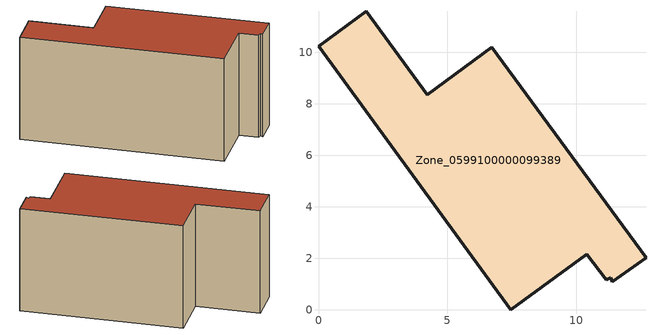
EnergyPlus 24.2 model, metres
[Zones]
Zone_0599100000099389
 floor ground (C_G): 7.47,0 0,10.23 1.86,11.59 4.22,8.35 6.73,10.18 12.71,2.03 11.41,1.09 11.35,1.25 11.17,1.16 10.42,2.16 z0
 wall outside (C_F): 4.22,8.35 1.86,11.59 0,10.23 7.47,0 10.42,2.16 11.17,1.16 11.35,1.25 11.41,1.09 12.71,2.03 6.73,10.18 4.22,8.35 z0:6.83
 roof outside (C_R): 11.35,1.25 11.41,1.09 12.71,2.03 6.73,10.18 4.22,8.35 1.86,11.59 0,10.23 7.47,0 10.42,2.16 11.17,1.16 z6.83
[BUILDING]
Pand.0599100000099389: North Axis=0; Terrain=City; Loads Convergence Tolerance Value=0.04; Temperature Convergence Tolerance Value=0.4; Solar Distribution=FullExterior; Maximum Number of Warmup Days=25; Minimum Number of Warmup Days=1
[Site:Location]
Rotterdam.The.Hague.AP_ZH_NLD Design_Conditions: Latitude=51.96; Longitude=4.45; Time Zone=1; Elevation=-4.5
[SITE:GROUNDTEMPERATURE:BUILDINGSURFACE]
18, 18, 18, 18, 18, 18, 18, 18, 18, 18, 18, 18
[MATERIAL] Thermal Absorptance=0.9; Solar Absorptance=0.7; Visible Absorptance=0.7
Name | Roughness | Thickness | Conductivity | Density | Specific Heat
G.TI.1975-1991 | MediumSmooth | 0.15 | 0.288461 | 540 | 1210
F.TI.1975-1991 | Rough | 0.3 | 0.230769 | 1920 | 840
R.TI.1975-1991 | MediumRough | 0.2 | 0.153846 | 1500 | 1000
[CONSTRUCTION]
C_G: G.TI.1975-1991
C_F: F.TI.1975-1991
C_R: R.TI.1975-1991
[ZONE]
Zone_0599100000099389: Type=1; Multiplier=1; Ceiling Height=Autocalculate; Volume=Autocalculate; Floor Area=autocalculate; Part of Total Floor Area=Yes
[ZONEINFILTRATION:DESIGNFLOWRATE]
Infil_Zone_0599100000099389: Zone or ZoneList or Space or SpaceList=Zone_0599100000099389; Schedule=AlwaysOn; Design Flow Rate Calculation Method=Flow/Area; Flow Rate per Floor Area=0.003; Constant Term Coefficient=1; Temperature Term Coefficient=0; Velocity Term Coefficient=0; Velocity Squared Term Coefficient=0
[HVACTEMPLATE:ZONE:IDEALLOADSAIRSYSTEM]
Zone_0599100000099389: Maximum Heating Supply Air Temperature=50; Minimum Cooling Supply Air Temperature=13; Maximum Heating Supply Air Humidity Ratio=0.0156; Minimum Cooling Supply Air Humidity Ratio=0.0077; Heating Limit=NoLimit; Cooling Limit=NoLimit; Dehumidification Control Type=ConstantSensibleHeatRatio; Cooling Sensible Heat Ratio=0.7; Dehumidification Setpoint=60; Humidification Control Type=None; Humidification Setpoint=30; Outdoor Air Method=None; Outdoor Air Flow Rate per Person=0.00944; Outdoor Air Flow Rate per Zone Floor Area=0; Outdoor Air Flow Rate per Zone=0; Demand Controlled Ventilation Type=None; Outdoor Air Economizer Type=NoEconomizer; Heat Recovery Type=None; Sensible Heat Recovery Effectiveness=0.7; Latent Heat Recovery Effectiveness=0.65
[ZONECONTROL:THERMOSTAT]
ThermostatControl_Zone_0599100000099389: Zone or ZoneList=Zone_0599100000099389; Control Type Schedule=DualSetpointControlType; Control 1=Thermostat_Zone_0599100000099389; Temperature Difference Between Cutout And Setpoint=0
[THERMOSTATSETPOINT:DUALSETPOINT]
Thermostat_Zone_0599100000099389: Heating Setpoint Temperature Schedule=HeatingSetpoint_Zone_0599100000099389; Cooling Setpoint Temperature Schedule=CoolingSetpoint_Zone_0599100000099389
[SCHEDULE:COMPACT]
HeatingSetpoint_Zone_0599100000099389: Through: 12/31, For: AllDays, Until: 24:00, 21
CoolingSetpoint_Zone_0599100000099389: Through: 12/31, For: AllDays, Until: 24:00, 24
DualSetpointControlType: Through: 12/31, For: AllDays, Until: 24:00, 4
AlwaysOn: Through: 12/31, For: AllDays, Until: 24:00, 1
